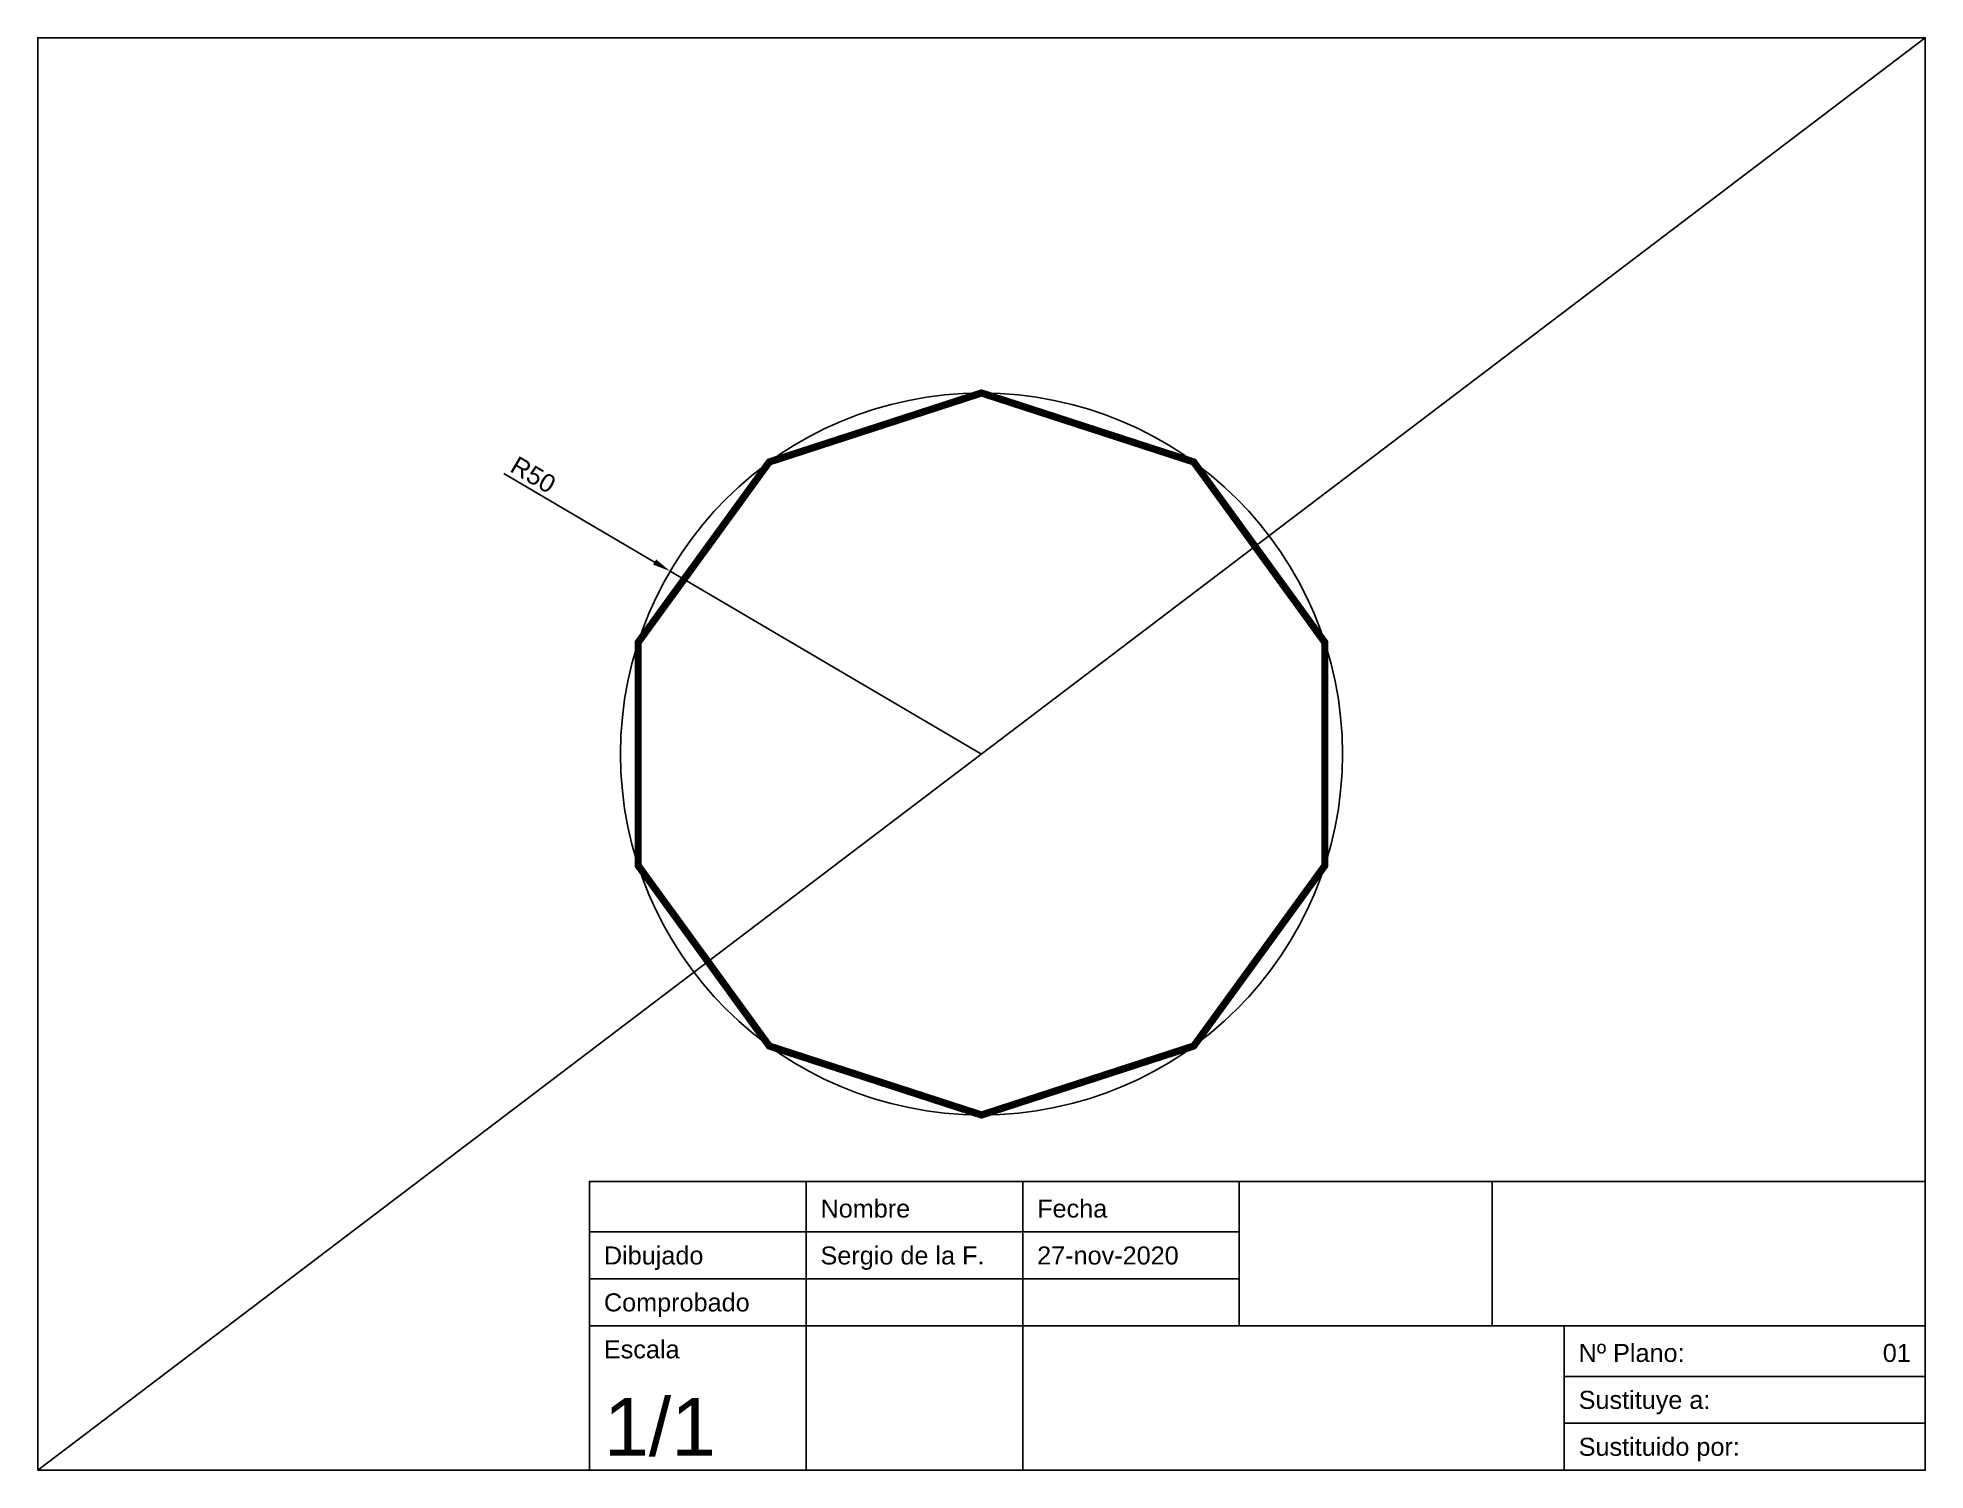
# Model space of a CAD drawing. Header units: millimetres. Extents: x 207 to 468, y 77 to 276.
import ezdxf
from ezdxf.enums import TextEntityAlignment as Align

# ---------------------------------------------------------------- set-up
doc = ezdxf.new("R2010")
doc.units = ezdxf.units.MM
doc.layers.add('auxiliar', color=252, linetype='Continuous')
doc.styles.get("Standard").update_dxf_attribs({"font": 'arial.ttf'})
doc.dimstyles.new('ISO-25', dxfattribs={"dimtxt": 2.5, "dimasz": 2.5, "dimexe": 1.25, "dimexo": 0.625, "dimtad": 1, "dimtxsty": 'Standard', "dimcen": 2.5, "dimadec": 0, "dimazin": 0, "dimtfac": 1, "dimtmove": 0, "dimatfit": 3, "dimfxl": 1, "dimarcsym": 0})

# ---------------------------------------------------------------- blocks, each defined once
blk = doc.blocks.new('CAJETIN_SERGIO_DE_LA_FUENTE')
for p, q in [((-155, 20), (-155, 0)), ((-125, 20), (-125, 0)), ((-50, 20), (0, 20)), ((0, 20), (0, 13)), ((0, 13), (0, 6.5)), ((0, 6.5), (0, 0)), ((0, 0), (-30, 0))]:
    blk.add_line(p, q)
for points in [[(-185, 0), (0, 0), (0, 40), (-185, 40)], [(-185, 40), (-155, 40), (-155, 33), (-185, 33)], [(-155, 40), (-125, 40), (-125, 33), (-155, 33)], [(-125, 40), (-95, 40), (-95, 33), (-125, 33)], [(-95, 40), (-60, 40), (-60, 20), (-95, 20)], [(-185, 33), (-155, 33), (-155, 26.5), (-185, 26.5)], [(-155, 33), (-125, 33), (-125, 26.5), (-155, 26.5)], [(-125, 33), (-95, 33), (-95, 26.5), (-125, 26.5)], [(-185, 26.5), (-155, 26.5), (-155, 20), (-185, 20)], [(-155, 26.5), (-125, 26.5), (-125, 20), (-155, 20)], [(-125, 26.5), (-95, 26.5), (-95, 20), (-125, 20)], [(-50, 20), (-125, 20), (-125, 0), (-50, 0)], [(-50, 13), (0, 13)], [(-50, 6.5), (0, 6.5)]]:
    blk.add_lwpolyline(points, close=True)
for s, p in [('Nombre', (-153, 35)), ('Fecha', (-123, 35)), ('Dibujado', (-183, 28.5)), ('Sergio de la F.', (-153, 28.5)), ('Comprobado', (-183, 22)), ('Escala', (-183, 15.5)), ('Nº Plano:', (-48, 15)), ('Sustituye a:', (-48, 8.5)), ('Sustituido por:', (-48, 2))]:
    blk.add_text(s, height=2.5).set_placement(p)
blk = doc.blocks.new('*D2')
at = {"layer": 'auxiliar', "color": 0, "lineweight": -2, "transparency": 16777216}
for p, q in [((271.49, 215.2), (292.38, 202.93)), ((337.65, 176.34), (294.53, 201.66))]:
    blk.add_line(p, q, dxfattribs=at)
at = {"layer": 'auxiliar', "color": 0, "transparency": 16777216}
blk.add_solid([(292.59, 203.29), (292.17, 202.57), (294.53, 201.66)], dxfattribs=at)
at = {"layer": 'Defpoints', "color": 0, "transparency": 16777216}
for p in [(294.53, 201.66), (337.65, 176.34)]:
    blk.add_point(p, dxfattribs=at)
at = {"layer": 'auxiliar', "color": 0, "transparency": 16777216, "insert": (275.56, 215.01), "char_height": 2.5, "attachment_point": 5, "rotation": 329.5758}
blk.add_mtext('R50', dxfattribs=at)

msp = doc.modelspace()

# ---------------------------------------------------------------- linework, layer by layer
msp.add_lwpolyline([(206.943, 77.138), (468.353, 77.138), (468.353, 275.548), (206.943, 275.548)], close=True)
at = {"const_width": 1}
msp.add_lwpolyline([(337.648, 226.343), (308.259, 216.793), (290.095, 191.793), (290.095, 160.892), (308.259, 135.892), (337.648, 126.343), (367.037, 135.892), (385.201, 160.892), (385.201, 191.793), (367.037, 216.793), (337.648, 226.343)], dxfattribs=at)
at = {"layer": 'auxiliar'}
msp.add_line((206.943, 77.138), (468.353, 275.548), dxfattribs=at)
msp.add_circle((337.648, 176.343), 50, dxfattribs=at)

# ---------------------------------------------------------------- block references
msp.add_blockref('CAJETIN_SERGIO_DE_LA_FUENTE', (468.353, 77.138))
msp.add_blockref('CAJETIN_SERGIO_DE_LA_FUENTE', (468.353, 77.138))
msp.add_blockref('CAJETIN_SERGIO_DE_LA_FUENTE', (468.353, 77.138))
msp.add_blockref('CAJETIN_SERGIO_DE_LA_FUENTE', (468.353, 77.138))

# ---------------------------------------------------------------- texts
for s, height, p in [('27-nov-2020', 2.5, (345.353, 105.638)), ('1/1', 8, (285.353, 79.138))]:
    msp.add_text(s, height=height).set_placement(p)
msp.add_text('01', height=2.5).set_placement((466.353, 92.138), align=Align.RIGHT)

# ---------------------------------------------------------------- dimensions: what is measured, and where the dimension line sits
dim = msp.add_radius_dim(center=(337.648, 176.343), mpoint=(294.533, 201.662), dimstyle='ISO-25', dxfattribs=at)
dim.commit()
dim.dimension.update_dxf_attribs({"geometry": '*D2', "text_midpoint": (274.6, 213.368), "dimtype": 164})

doc.saveas('drawing.dxf')
